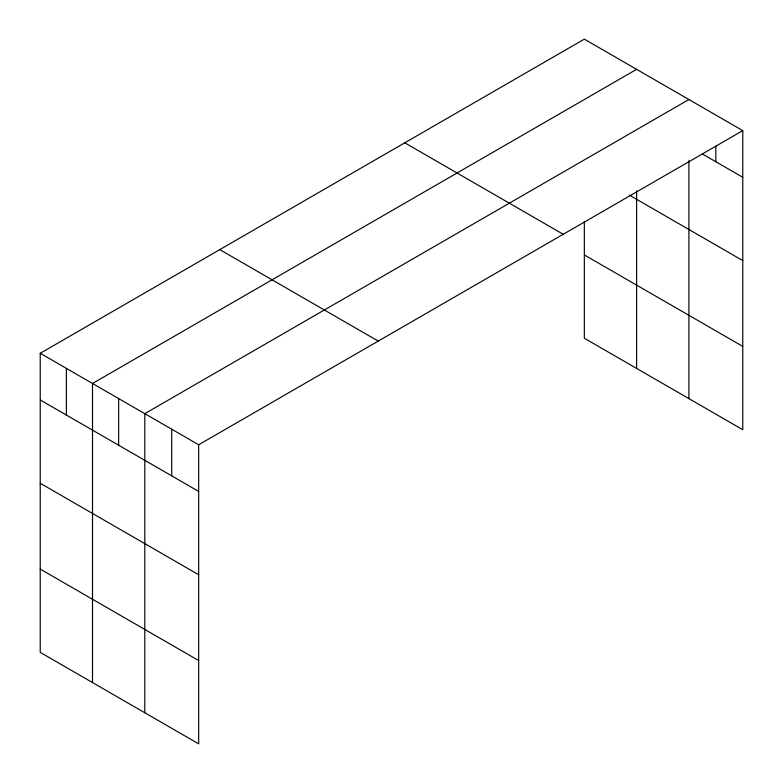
<?xml version="1.0" encoding="UTF-8"?>
<svg xmlns="http://www.w3.org/2000/svg" width="783" height="783" viewBox="0 0 783 783"><rect width="100%" height="100%" fill="white"/><g stroke="black" fill="none" stroke-linecap="round" stroke-linejoin="round"><path stroke-width="1.17" d="M742.773 130.624L198.667 444.764L198.667 743.85L40.227 652.376L40.227 353.29L584.333 39.15L742.773 130.624L742.773 429.71L584.333 338.236L584.333 221.56M636.618 69.335L92.511 383.474L92.511 682.561M688.903 99.519L144.796 413.659L144.796 712.745M702.371 153.967L742.773 177.291M629.297 195.075L742.773 260.592M404.782 142.819L563.222 234.293M584.333 254.935L742.773 346.409M219.778 249.62L378.218 341.094M40.227 353.29L198.667 444.764M40.227 399.956L198.667 491.43M40.227 483.258L198.667 574.732M40.227 569.075L198.667 660.549M715.838 146.186L715.838 161.738M688.903 160.681L688.903 398.606M636.618 190.856L636.618 368.421M171.731 429.211L171.731 475.878M118.654 398.567L118.654 445.233M66.369 368.382L66.369 415.049"/></g></svg>
